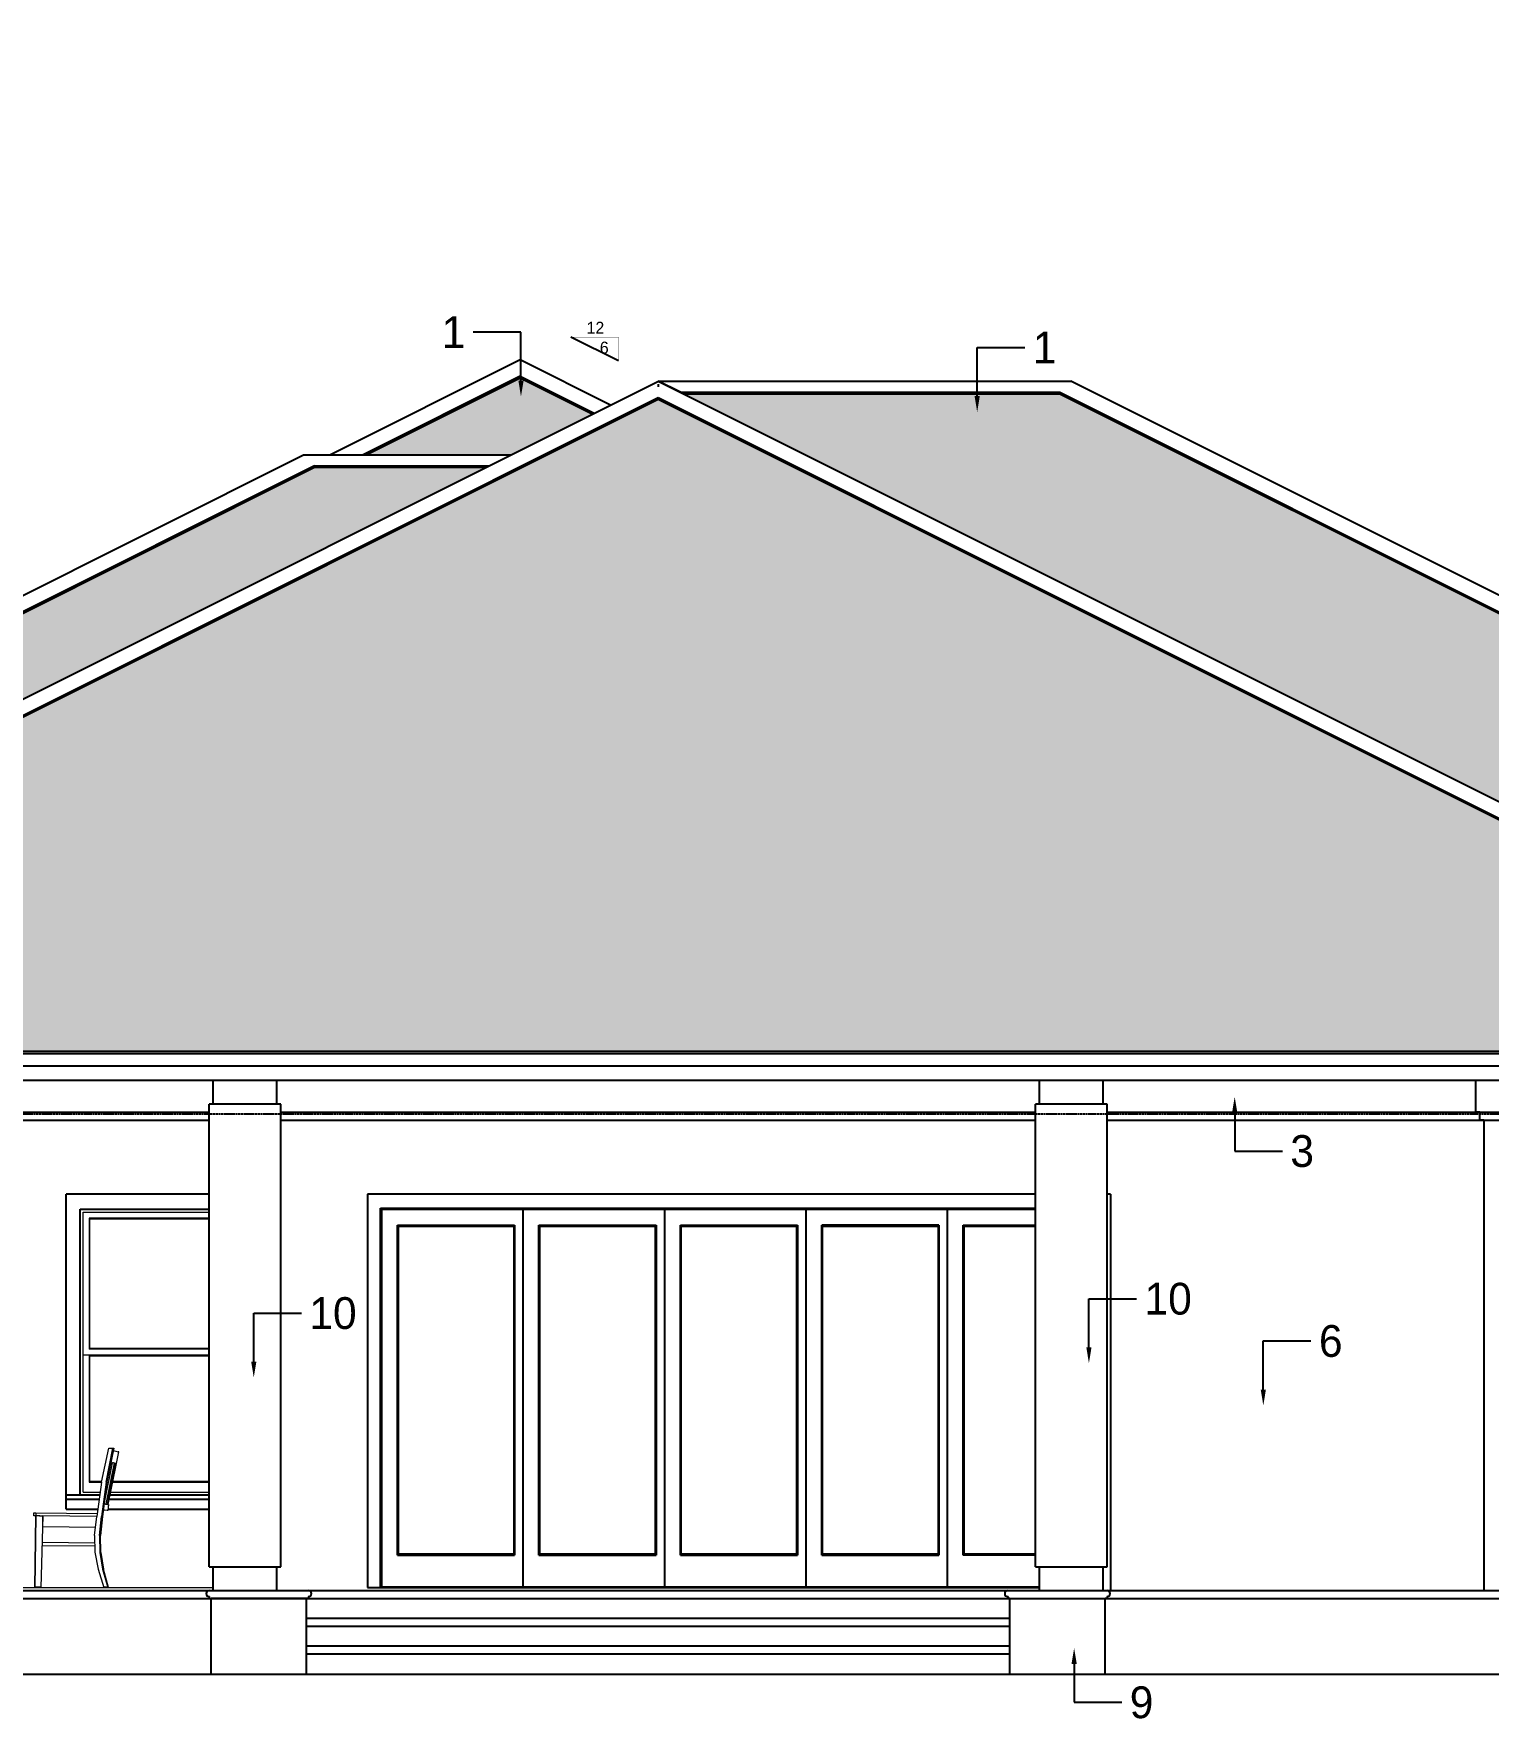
# Model space of a CAD drawing. Header units: inches. Extents: x 0 to 22102, y -19958 to 0.
# Drawn here: x 17818.9 to 18184.9, y -10329.5 to -9903.1 of the extents above; entities that cross this region are included whole.
import ezdxf
from ezdxf import colors
from ezdxf.entities.mleader import LeaderData, LeaderLine
from ezdxf.math import Vec2, Vec3

# ---------------------------------------------------------------- set-up
doc = ezdxf.new("R2010")
doc.units = ezdxf.units.IN
doc.header["$MEASUREMENT"] = 0
doc.linetypes.add('HIDDEN2', pattern=[0.1875, 0.125, -0.0625])
for name, color, linetype in [('2', 2, 'Continuous'), ('4', 4, 'Continuous'), ('6', 6, 'Continuous'), ('DOOR', 1, 'Continuous'), ('DOOR-INT', 2, 'Continuous'), ('KEY', 3, 'Continuous'), ('NOTES', 1, 'Continuous'), ('ROOF', 3, 'Continuous'), ('STAIR', 2, 'Continuous'), ('WINDOW GLASS', 4, 'Continuous')]:
    doc.layers.add(name, color=color, linetype=linetype)
doc.layers.add('windows', color=5, linetype='Continuous', lineweight=9)

msp = doc.modelspace()

# ---------------------------------------------------------------- hatches: boundary and pattern name
at = {"layer": 'STAIR'}
h = msp.add_hatch(dxfattribs=at)
h.set_pattern_fill('216', color=9, scale=30, pattern_type=2)
h.set_pattern_definition([(0, (0.9, 0), (7.5, 12), [13.2, -1.8]), (0, (0.9, 0.9), (7.5, 12), [13.2, -1.8]), (90, (14.1, 0), (-7.5, 12), [12, -12]), (90, (15.9, 0), (-7.5, 12), [12, -12])])
h.paths.add_polyline_path([(18062.5927, -9489.17411), (17994.57389, -9523.18352), (18130.35994, -9523.18352), (18130.33199, -9523.04376)])
h.paths.add_polyline_path([(17910.02557, -9556.04844), (17777.03492, -9622.54376), (17777.03492, -9622.57171), (18043.01621, -9622.57171), (18043.01621, -9622.54376)])
h.paths.add_polyline_path([(18141.81757, -9525.43534), (18141.38184, -9526.74253), (18138.38184, -9526.74253), (18138.38184, -9530.43352), (18129.83196, -9530.43352), (18129.73571, -9531.62054), (18129.14958, -9532.64998), (18128.15535, -9533.29403), (18126.97565, -9533.4517), (18125.8295, -9533.77241), (18124.85709, -9534.45864), (18124.17085, -9535.43106), (18123.85014, -9536.5772), (18123.69248, -9537.7569), (18123.04843, -9538.75114), (18122.01899, -9539.33726), (18120.83196, -9539.43352), (18120.83196, -9540.43352), (18119.83196, -9540.43352), (18119.83196, -9641.93796), (18247.32739, -9578.19025)])
h.paths.add_polyline_path([(18298.44866, -9603.75088), (18251.91133, -9580.48222), (18095.83991, -9658.51793), (18095.83991, -9658.54588), (18189.97669, -9658.54588), (18190.0326, -9658.51793), (18189.90837, -9658.02103)])
h.paths.add_polyline_path([(18303.0326, -9606.04285), (18198.08244, -9658.51793), (18198.08244, -9658.54588), (18407.98275, -9658.54588), (18407.98275, -9658.51793)])
h.paths.add_polyline_path([(17976.01109, -9995.08749), (17648.06797, -10159.05904), (17648.06797, -10159.087), (18303.9542, -10159.087), (18303.9542, -10159.05904)])
h.paths.add_polyline_path([(17932.50277, -10012.25771), (17889.49849, -10012.25771), (17595.89581, -10159.05904), (17595.89581, -10159.087), (17639.96222, -10159.087), (17640.01813, -10159.05904), (17639.8939, -10158.56214)])
h.paths.add_polyline_path([(17959.4368, -9998.79069), (17941.28587, -9989.71523), (17902.68551, -10009.01541), (17938.98737, -10009.01541)])
h.paths.add_polyline_path([(18077.16269, -9993.74233), (17982.48864, -9993.74233), (18312.12827, -10158.56214), (18312.00405, -10159.05904), (18312.05995, -10159.087), (18407.79613, -10159.087), (18407.79613, -10159.05904)])
h.paths.add_polyline_path([(19072.01302, -9493.20473), (18963.1809, -9493.20473), (18632.5545, -9658.51793), (18632.5545, -9658.54588), (18742.44875, -9658.54588), (18742.50465, -9658.51793), (18742.38043, -9658.02103)])
h.paths.add_polyline_path([(19078.50465, -9494.54285), (18750.5545, -9658.51793), (18750.5545, -9658.54588), (19406.45481, -9658.54588), (19406.45481, -9658.51793)])
h.paths.add_polyline_path([(19338.58266, -9489.17411), (19270.84336, -9523.04376), (19270.84336, -9523.07171), (19406.32196, -9523.07171), (19406.32196, -9523.04376)])
h.paths.add_polyline_path([(19342.63998, -9554.7068), (19208.00042, -9554.7068), (19343.73025, -9622.57171), (19478.3139, -9622.57171), (19478.3139, -9622.54376)])
h.paths.add_polyline_path([(19745.23693, -9579.14058), (19400.67541, -9579.14058), (19486.48797, -9622.04686), (19486.36375, -9622.54376), (19486.41965, -9622.57171), (19486.36375, -9622.68352), (19486.36375, -9623.24253), (19490.36375, -9623.24253), (19489.36375, -9626.24253), (19486.36375, -9626.24253), (19486.36375, -9629.93352), (19462.36375, -9629.93352), (19462.36375, -9636.80852), (19466.36375, -9636.80852), (19466.36375, -9638.80852), (19465.36375, -9638.80852), (19465.36375, -9644.80852), (19463.86375, -9644.80852), (19463.86375, -9648.80852), (19462.36375, -9648.80852), (19462.36375, -9654.80852), (19464.41373, -9654.80852), (19464.41373, -9658.54588), (19903.99164, -9658.54588), (19903.99164, -9658.51793)])
h.paths.add_polyline_path([(19415.3415, -10013.59935), (19283.17681, -10079.68169), (18785.63998, -10079.68169), (18734.51871, -10105.24233), (18710.51871, -10105.24233), (18602.88528, -10159.05904), (18602.88528, -10159.087), (19706.26089, -10159.087), (19706.26089, -10159.05904)])
h.paths.add_polyline_path([(19192.29425, -9989.71523), (19124.55495, -10023.58488), (19124.55495, -10023.61283), (19260.03355, -10023.61283), (19260.03355, -10023.58488)])
h.paths.add_polyline_path([(19322.87649, -10055.24791), (19244.08339, -10055.24791), (19244.08339, -10076.43939), (19280.49352, -10076.43939)], flags=17)
h.paths.add_polyline_path([(19567.69601, -9993.74585), (19455.0485, -9993.74585), (19419.92544, -10011.30738), (19714.43496, -10158.56214), (19714.31074, -10159.05904), (19714.36664, -10159.087), (19898.32241, -10159.087), (19898.32241, -10159.05904)])

# ---------------------------------------------------------------- linework, layer by layer
at = {"layer": '2', "linetype": 'HIDDEN2'}
for p, q in [((17528.03377, -10174.84963), (18462.28774, -10174.84963)), ((17528.03377, -10294.84963), (18462.28774, -10294.84963))]:
    msp.add_line(p, q, dxfattribs=at)
at = {"layer": '4'}
for p, q in [((18181.84597, -10174.4488), (18181.84597, -10166.4488)), ((17679.00405, -10174.4488), (17863.00405, -10174.4488)), ((17679.00405, -10176.4488), (17863.00405, -10176.4488)), ((17881.00405, -10174.4488), (18071.00405, -10174.4488)), ((17881.00405, -10176.4488), (18071.00405, -10176.4488)), ((18089.00405, -10174.4488), (18273.00405, -10174.4488)), ((18089.00405, -10176.4488), (18273.00405, -10176.4488)), ((18182.84597, -10174.4488), (18181.84597, -10174.4488)), ((18182.84597, -10176.4488), (18182.84597, -10174.4488)), ((18183.84597, -10176.4488), (18182.84597, -10176.4488)), ((17827.02172, -10274.34963), (17827.02172, -10195.09963)), ((17863.00405, -10195.09963), (17827.02172, -10195.09963)), ((17902.84597, -10195.09963), (17902.84597, -10294.09963)), ((18071.00405, -10195.09963), (17902.84597, -10195.09963)), ((18089.84597, -10195.09963), (18089.00405, -10195.09963)), ((18089.84597, -10195.09963), (18089.84597, -10294.84963)), ((17830.52172, -10270.84963), (17830.52172, -10198.84963)), ((17830.52172, -10198.84963), (17863.00405, -10198.84963)), ((17835.43451, -10270.84963), (17827.02172, -10270.84963)), ((17863.00405, -10270.84963), (17838.04625, -10270.84963)), ((17827.02172, -10271.84963), (17835.29425, -10271.84963)), ((17827.02172, -10274.34963), (17834.94359, -10274.34963)), ((17837.53111, -10274.34963), (17863.00405, -10274.34963)), ((17837.8463, -10271.84963), (17863.00405, -10271.84963)), ((17902.84597, -10294.09963), (18072.00405, -10294.09963))]:
    msp.add_line(p, q, dxfattribs=at)
at = {"layer": '6'}
for p, q in [((17864.00405, -10172.4488), (17864.00405, -10166.4488)), ((17880.00405, -10172.4488), (17880.00405, -10166.4488)), ((18072.00405, -10172.4488), (18072.00405, -10166.4488)), ((18088.00405, -10172.4488), (18088.00405, -10166.4488)), ((17881.00405, -10172.4488), (17863.00405, -10172.4488)), ((17863.00405, -10288.84963), (17863.00405, -10172.4488)), ((17881.00405, -10288.84963), (17881.00405, -10172.4488)), ((18089.00405, -10172.4488), (18071.00405, -10172.4488)), ((18071.00405, -10288.84963), (18071.00405, -10172.4488)), ((18089.00405, -10288.84963), (18089.00405, -10172.4488)), ((18183.84597, -10176.4488), (18183.84597, -10294.84963)), ((17863.00405, -10288.84963), (17881.00405, -10288.84963)), ((17864.00405, -10294.84963), (17864.00405, -10288.84963)), ((17880.00405, -10294.84963), (17880.00405, -10288.84963)), ((18071.00405, -10288.84963), (18089.00405, -10288.84963)), ((18072.00405, -10294.84963), (18072.00405, -10288.84963)), ((18088.00405, -10294.84963), (18088.00405, -10288.84963)), ((17662.00405, -10294.84963), (18290.00405, -10294.84963)), ((17862.9728, -10294.84963), (17888.00405, -10294.84963)), ((17862.9728, -10296.34963), (17862.9728, -10296.84963)), ((17888.00405, -10296.34963), (17888.00405, -10296.84963)), ((18064.00405, -10296.34963), (18064.00405, -10296.84963)), ((18089.0353, -10296.34963), (18089.0353, -10296.84963)), ((17662.00405, -10296.84963), (18290.00405, -10296.84963)), ((17862.9728, -10296.84963), (17863.4728, -10296.84963)), ((17863.4728, -10315.84963), (17863.4728, -10296.84963)), ((17887.50405, -10296.84963), (17863.4728, -10296.84963)), ((17887.50405, -10296.84963), (17888.00405, -10296.84963)), ((17887.50405, -10315.84963), (17887.50405, -10296.84963)), ((17888.00405, -10296.84963), (17887.50405, -10296.84963)), ((18064.50405, -10296.84963), (18064.00405, -10296.84963)), ((18064.00405, -10296.84963), (18064.50405, -10296.84963)), ((18064.50405, -10296.84963), (18088.5353, -10296.84963)), ((18064.50405, -10315.84963), (18064.50405, -10296.84963)), ((18088.5353, -10315.84963), (18088.5353, -10296.84963)), ((18089.0353, -10296.84963), (18088.5353, -10296.84963)), ((18064.50405, -10301.84963), (17887.50405, -10301.84963)), ((18064.50405, -10303.84963), (17887.50405, -10303.84963)), ((18064.50405, -10308.84963), (17887.50405, -10308.84963)), ((18064.50405, -10310.84963), (17887.50405, -10310.84963)), ((17664.00405, -10315.84963), (18288.00405, -10315.84963))]:
    msp.add_line(p, q, dxfattribs=at)
for centre, start, end in [((17862.9728, -10295.59963), 90, 270), ((17888.00405, -10295.59963), 270, 90), ((18064.00405, -10295.59963), 90, 270), ((18089.0353, -10295.59963), 270, 90)]:
    msp.add_arc(centre, 0.75, start, end, dxfattribs=at)
at = {"layer": 'DOOR', "color": 4, "linetype": 'Continuous', "lineweight": 18, "transparency": 33554687}
for p, q in [((17835.89957, -10267.534), (17837.77391, -10258.97463)), ((17837.04989, -10267.56508), (17838.76154, -10258.98533)), ((17838.95707, -10258.98745), (17837.24543, -10267.5672)), ((17837.77391, -10258.97463), (17838.76154, -10258.98533)), ((17838.76154, -10258.98533), (17838.95707, -10258.98745)), ((17838.82767, -10259.63608), (17839.51744, -10259.77808)), ((17839.51744, -10259.77808), (17840.09971, -10259.89794)), ((17839.69061, -10262.87978), (17840.29487, -10259.93811)), ((17840.29487, -10259.93811), (17840.09971, -10259.89794)), ((17836.5955, -10273.06716), (17838.67322, -10262.67035)), ((17839.05875, -10262.74971), (17836.98465, -10273.12622)), ((17839.34989, -10262.80964), (17837.27852, -10273.17082)), ((17837.4747, -10273.20059), (17839.54424, -10262.84965)), ((17837.57319, -10273.21553), (17839.64182, -10262.86974)), ((17838.24013, -10262.58119), (17838.91318, -10262.71975)), ((17838.81102, -10262.69872), (17838.67322, -10262.67035)), ((17839.49545, -10262.83961), (17838.91318, -10262.71975)), ((17839.49545, -10262.83961), (17839.54424, -10262.84965)), ((17839.64182, -10262.86974), (17839.54424, -10262.84965)), ((17839.65402, -10262.87225), (17839.69061, -10262.87978)), ((17839.69061, -10262.87978), (17839.66621, -10262.87476)), ((17835.89957, -10267.534), (17834.68206, -10276.21421)), ((17837.04989, -10267.56508), (17835.93138, -10276.24459)), ((17837.24543, -10267.5672), (17836.12692, -10276.24671)), ((17836.34535, -10274.55167), (17836.7158, -10274.60789)), ((17836.53779, -10273.05841), (17836.83771, -10273.10392)), ((17837.30354, -10274.69708), (17836.7158, -10274.60789)), ((17836.98465, -10273.12622), (17836.83771, -10273.10392)), ((17836.98465, -10273.12622), (17837.42545, -10273.19311)), ((17837.50052, -10274.72697), (17837.30354, -10274.69708)), ((17837.42545, -10273.19311), (17837.62244, -10273.22301)), ((17837.62244, -10273.22301), (17837.50052, -10274.72697)), ((17818.87853, -10276.04301), (17818.88664, -10275.29225)), ((17819.37632, -10276.0484), (17818.87853, -10276.04301)), ((17818.88664, -10275.29225), (17819.38443, -10275.29764)), ((17819.31525, -10276.04774), (17819.0658, -10294.06642)), ((17819.37632, -10276.0484), (17819.11814, -10294.06699)), ((17819.38443, -10275.29764), (17819.37632, -10276.0484)), ((17820.33761, -10276.05882), (17819.37632, -10276.0484)), ((17819.38443, -10275.29764), (17834.78722, -10275.4645)), ((17820.25073, -10276.05788), (17821.12515, -10276.06735)), ((17821.12515, -10276.06735), (17820.61714, -10294.08323)), ((17821.08504, -10278.83318), (17821.12515, -10276.06735)), ((17834.35983, -10278.97698), (17821.08504, -10278.83318)), ((17834.68206, -10276.21421), (17821.12515, -10276.06735)), ((17834.12863, -10280.95927), (17834.68206, -10276.21421)), ((17835.41143, -10280.97749), (17835.93138, -10276.24459)), ((17836.12692, -10276.24671), (17835.60697, -10280.97961)), ((17834.2002, -10283.63557), (17820.91421, -10283.54824)), ((17820.93908, -10282.66593), (17834.17961, -10282.86578)), ((17834.12863, -10280.95927), (17834.24259, -10285.2208)), ((17835.41143, -10280.97749), (17835.49256, -10285.22519)), ((17835.6881, -10285.2273), (17835.60697, -10280.97961)), ((17834.24259, -10285.2208), (17835.02324, -10289.44714)), ((17835.49256, -10285.22519), (17836.17438, -10289.44578)), ((17835.6881, -10285.2273), (17836.36991, -10289.4479)), ((17835.02324, -10289.44714), (17836.46595, -10294.08681)), ((17836.17438, -10289.44578), (17837.45358, -10294.09751)), ((17837.64911, -10294.09963), (17836.36991, -10289.4479)), ((17678.00405, -10294.09963), (17864.00405, -10294.09963))]:
    msp.add_line(p, q, dxfattribs=at)
at = {"layer": 'DOOR', "color": 4, "linetype": 'Continuous', "lineweight": 25, "transparency": 33554687}
for p, q in [((17819.11814, -10294.06699), (17819.0658, -10294.06642)), ((17820.61714, -10294.08323), (17819.11814, -10294.06699)), ((17837.45358, -10294.09751), (17836.46595, -10294.08681)), ((17837.62467, -10294.09937), (17837.45358, -10294.09751))]:
    msp.add_line(p, q, dxfattribs=at)
at = {"layer": 'DOOR', "color": 4, "linetype": 'Continuous', "lineweight": 9, "transparency": 33554687}
for p, q in [((18036.76995, -10293.91213), (18036.8262, -10293.98713)), ((18036.83745, -10294.00213), (18036.84307, -10294.00963)), ((18036.85432, -10294.02463), (18036.91057, -10294.09963)), ((18038.09182, -10294.02463), (18038.03557, -10294.09963)), ((18038.1087, -10294.00213), (18038.10307, -10294.00963)), ((18038.1762, -10293.91213), (18038.11995, -10293.98713))]:
    msp.add_line(p, q, dxfattribs=at)
at = {"layer": 'DOOR-INT'}
for p, q in [((17906.09597, -10294.09963), (17906.09597, -10198.59963)), ((17906.09597, -10198.59963), (18071.00405, -10198.59963)), ((17906.34597, -10198.84963), (17906.34597, -10294.09963)), ((17906.34597, -10198.84963), (18071.00405, -10198.84963)), ((17906.40847, -10198.91213), (17906.40847, -10293.91213)), ((18071.00405, -10198.91213), (17906.40847, -10198.91213)), ((17942.00847, -10293.91213), (17942.00847, -10198.91213)), ((17977.60847, -10198.91213), (17977.60847, -10293.91213)), ((17995.22991, -10198.91213), (17995.22991, -10198.84963)), ((17998.72307, -10198.91213), (17998.72307, -10198.84963)), ((18001.22307, -10198.91213), (18001.22307, -10198.84963)), ((18001.47307, -10198.91213), (18001.47307, -10198.84963)), ((18013.20847, -10198.91213), (18013.20847, -10293.91213)), ((18037.44495, -10198.88713), (18037.4262, -10198.91213)), ((18037.45057, -10198.87963), (18037.4487, -10198.88213)), ((18037.47307, -10198.84963), (18037.45432, -10198.87463)), ((18037.47307, -10198.84963), (18037.49182, -10198.87463)), ((18037.49557, -10198.87963), (18037.49745, -10198.88213)), ((18037.5012, -10198.88713), (18037.51995, -10198.91213)), ((18048.80847, -10293.91213), (18048.80847, -10198.91213)), ((17910.40847, -10202.91213), (17939.88347, -10202.91213)), ((17910.40847, -10202.91213), (17910.62472, -10203.12838)), ((17910.40847, -10285.91213), (17910.40847, -10202.91213)), ((17910.62472, -10285.69588), (17910.62472, -10203.12838)), ((17910.62472, -10203.12838), (17939.66722, -10203.12838)), ((17939.66722, -10203.12838), (17939.88347, -10202.91213)), ((17939.66722, -10203.12838), (17939.66722, -10285.69588)), ((17939.88347, -10202.91213), (17939.88347, -10285.91213)), ((17946.22472, -10203.12838), (17946.00847, -10202.91213)), ((17946.00847, -10202.91213), (17975.48347, -10202.91213)), ((17946.00847, -10285.91213), (17946.00847, -10202.91213)), ((17946.22472, -10285.69588), (17946.22472, -10203.12838)), ((17946.22472, -10203.12838), (17975.26722, -10203.12838)), ((17975.26722, -10203.12838), (17975.48347, -10202.91213)), ((17975.26722, -10203.12838), (17975.26722, -10285.69588)), ((17975.48347, -10202.91213), (17975.48347, -10285.91213)), ((17981.60847, -10285.91213), (17981.60847, -10202.91213)), ((17981.60847, -10202.91213), (18011.08347, -10202.91213)), ((17981.60847, -10202.91213), (17981.82472, -10203.12838)), ((17981.82472, -10285.69588), (17981.82472, -10203.12838)), ((17981.82472, -10203.12838), (18010.86722, -10203.12838)), ((18010.86722, -10203.12838), (18011.08347, -10202.91213)), ((18010.86722, -10203.12838), (18010.86722, -10285.69588)), ((18011.08347, -10202.91213), (18011.08347, -10285.91213)), ((18046.68347, -10202.91213), (18017.20847, -10202.91213)), ((18017.42472, -10203.12838), (18017.20847, -10202.91213)), ((18017.20847, -10285.91213), (18017.20847, -10202.91213)), ((18017.42472, -10203.12838), (18046.46722, -10203.12838)), ((18017.42472, -10285.69588), (18017.42472, -10203.12838)), ((18046.46722, -10203.12838), (18046.68347, -10202.91213)), ((18046.46722, -10203.12838), (18046.46722, -10285.69588)), ((18046.68347, -10202.91213), (18046.68347, -10285.91213)), ((18053.02472, -10203.12838), (18052.80847, -10202.91213)), ((18052.80847, -10202.91213), (18071.00405, -10202.91213)), ((18052.80847, -10285.91213), (18052.80847, -10202.91213)), ((18053.02472, -10203.12838), (18071.00405, -10203.12838)), ((18053.02472, -10285.69588), (18053.02472, -10203.12838)), ((17910.40847, -10285.91213), (17939.88347, -10285.91213)), ((17939.66722, -10285.69588), (17910.62472, -10285.69588)), ((17939.88347, -10285.91213), (17939.66722, -10285.69588)), ((17946.00847, -10285.91213), (17946.22472, -10285.69588)), ((17946.00847, -10285.91213), (17975.48347, -10285.91213)), ((17975.26722, -10285.69588), (17946.22472, -10285.69588)), ((17975.26722, -10285.69588), (17975.48347, -10285.91213)), ((17981.82472, -10285.69588), (17981.60847, -10285.91213)), ((17981.60847, -10285.91213), (18011.08347, -10285.91213)), ((18010.86722, -10285.69588), (17981.82472, -10285.69588)), ((18010.86722, -10285.69588), (18011.08347, -10285.91213)), ((18017.42472, -10285.69588), (18017.20847, -10285.91213)), ((18017.20847, -10285.91213), (18046.68347, -10285.91213)), ((18046.46722, -10285.69588), (18017.42472, -10285.69588)), ((18046.68347, -10285.91213), (18046.46722, -10285.69588)), ((18052.80847, -10285.91213), (18053.02472, -10285.69588)), ((18071.00405, -10285.91213), (18052.80847, -10285.91213)), ((18071.00405, -10285.69588), (18053.02472, -10285.69588)), ((17906.40847, -10293.91213), (18072.00405, -10293.91213))]:
    msp.add_line(p, q, dxfattribs=at)
at = {"layer": 'NOTES', "color": 5}
msp.add_line((17966.0426, -9985.40438), (17954.0426, -9979.40438), dxfattribs=at)
at = {"layer": 'NOTES', "color": 5, "const_width": 0.125}
msp.add_lwpolyline([(17966.0426, -9985.40438), (17966.0426, -9979.40438), (17954.0426, -9979.40438)], dxfattribs=at)
at = {"layer": 'ROOF', "transparency": 33554687}
for p, q in [((17941.28587, -9985.13129), (17893.51763, -10009.01541)), ((17964.02074, -9996.49872), (17941.28587, -9985.13129)), ((17941.28587, -9989.26801), (17901.79108, -10009.01541)), ((17941.28587, -9989.71523), (17941.28587, -9989.26801)), ((17941.28587, -9989.26801), (17959.88401, -9998.56708)), ((17639.8939, -10158.56214), (17975.93655, -9990.54081)), ((17941.28587, -9989.71523), (17902.68551, -10009.01541)), ((17959.4368, -9998.79069), (17941.28587, -9989.71523)), ((17975.93655, -9990.54081), (17976.01109, -9990.55437)), ((17975.97382, -9990.52218), (17975.95518, -9990.5315)), ((17976.01109, -9990.50355), (17975.97615, -9990.52102)), ((17976.01109, -9990.50355), (18312.12827, -10158.56214)), ((17976.01109, -9990.55437), (17976.08562, -9990.54081)), ((17976.01109, -9991.28617), (17976.01109, -9991.95699)), ((17976.01813, -9990.50003), (18079.95777, -9990.50003)), ((17981.6083, -9993.29511), (17976.01813, -9990.50003)), ((17981.6083, -9993.29511), (18077.16269, -9993.29511)), ((18077.16269, -9993.74233), (17982.48864, -9993.74233)), ((18077.16269, -9993.29511), (18407.69674, -10158.56214)), ((18077.16269, -9993.29511), (18077.16269, -9993.74233)), ((18407.79613, -10159.05904), (18077.16269, -9993.74233)), ((18415.9702, -10158.56214), (18079.92051, -9990.5373)), ((17976.01109, -9995.08749), (17648.06797, -10159.05904)), ((17648.16735, -10158.56214), (17976.01109, -9994.64027)), ((17976.01109, -9994.64027), (18303.85482, -10158.56214)), ((17976.01109, -9995.08749), (17976.01109, -9994.64027)), ((18303.9542, -10159.05904), (17976.01109, -9995.08749)), ((17587.72174, -10158.56214), (17886.74067, -10009.05268)), ((17886.70341, -10009.01541), (17938.87556, -10009.01541)), ((17938.87556, -10009.01541), (17938.82765, -10009.09527)), ((17889.49849, -10012.25771), (17595.89581, -10159.05904)), ((17889.49849, -10011.81049), (17595.9952, -10158.56214)), ((17889.49849, -10011.81049), (17889.49849, -10012.25771)), ((17889.49849, -10011.81049), (17933.3972, -10011.81049)), ((17932.50277, -10012.25771), (17889.49849, -10012.25771)), ((18415.84597, -10159.1988), (17640.01813, -10159.1988)), ((17640.02511, -10159.087), (18312.05995, -10159.087)), ((18415.84597, -10166.4488), (17587.84597, -10166.4488))]:
    msp.add_line(p, q, dxfattribs=at)
at = {"layer": 'WINDOW GLASS', "linetype": 'ByBlock'}
for p, q in [((18419.84597, -10159.75782), (17583.84597, -10159.75782)), ((17584.84597, -10162.75782), (18418.84597, -10162.75782))]:
    msp.add_line(p, q, dxfattribs=at)
at = {"layer": 'WINDOW GLASS', "color": 6}
for p, q in [((17864.00405, -10294.84963), (17880.00405, -10294.84963)), ((17866.00405, -10294.84963), (17878.00405, -10294.84963))]:
    msp.add_line(p, q, dxfattribs=at)
at = {"layer": 'windows'}
for p, q in [((17831.27172, -10270.09963), (17831.27172, -10199.59963)), ((17831.27172, -10199.59963), (17863.00405, -10199.59963)), ((17832.77172, -10201.09963), (17832.77172, -10234.09963)), ((17832.77172, -10201.09963), (17832.95922, -10201.28713)), ((17863.00405, -10201.09963), (17832.77172, -10201.09963)), ((17832.95922, -10233.91213), (17832.95922, -10201.28713)), ((17832.95922, -10201.28713), (17863.00405, -10201.28713)), ((17863.00405, -10235.59963), (17831.27172, -10235.59963)), ((17832.77172, -10234.09963), (17832.95922, -10233.91213)), ((17863.00405, -10234.09963), (17832.77172, -10234.09963)), ((17832.95922, -10235.78713), (17832.77172, -10235.59963)), ((17832.77172, -10235.59963), (17832.77172, -10267.59963)), ((17863.00405, -10233.91213), (17832.95922, -10233.91213)), ((17832.95922, -10235.78713), (17863.00405, -10235.78713)), ((17832.95922, -10267.41213), (17832.95922, -10235.78713)), ((17831.27172, -10270.09963), (17835.53971, -10270.09963)), ((17832.95922, -10267.41213), (17832.77172, -10267.59963)), ((17832.77172, -10267.59963), (17835.89036, -10267.59963)), ((17835.92626, -10267.41213), (17832.95922, -10267.41213)), ((17838.19621, -10270.09963), (17863.00405, -10270.09963)), ((17838.69608, -10267.59963), (17863.00405, -10267.59963)), ((17863.00405, -10267.41213), (17838.73358, -10267.41213))]:
    msp.add_line(p, q, dxfattribs=at)

# ---------------------------------------------------------------- texts
at = {"layer": 'NOTES', "insert": (17957.98708, -9975.5555), "char_height": 3, "attachment_point": 1}
msp.add_mtext_dynamic_manual_height_columns('12\\P\\pxsm1;{\\Ftxt|c129;   6}', width=12.9381013, gutter_width=1, heights=[0], dxfattribs=at)

# ---------------------------------------------------------------- leaders
at = {"layer": 'KEY'}
ml = msp.add_multileader_mtext('Standard', dxfattribs=at)
ml.set_content('1', color=256)
ml.set_leader_properties()
ml.build(insert=Vec2(0, 0))
ml.multileader.update_dxf_attribs({"has_text_frame": 1, "text_left_attachment_type": 2, "text_right_attachment_type": 2, "dogleg_length": 12})
ctx = ml.context
ctx.base_point, ctx.char_height, ctx.plane_origin = Vec3(17922.81945, -9978.14509), 8, Vec3(17941.48611, -9990.36448)
ctx.left_attachment, ctx.right_attachment, ctx.text_align_type = 2, 2, 2
notes = []
notes.append((ctx, [(0, (1, 1, 0), (17941.48611, -9978.14509), (-1, 0), 12, [(0, [(17941.48611, -9994.36448)], 0, [])])]))
ctx.mtext.insert, ctx.mtext.alignment, ctx.mtext.flow_direction = Vec3(17927.48611, -9974.14509), 3, 5
ml = msp.add_multileader_mtext('Standard', dxfattribs=at)
ml.set_content('1', color=256)
ml.set_leader_properties()
ml.build(insert=Vec2(0, 0))
ml.multileader.update_dxf_attribs({"has_text_frame": 1, "text_left_attachment_type": 2, "text_right_attachment_type": 2, "dogleg_length": 12})
ctx = ml.context
ctx.base_point, ctx.char_height, ctx.plane_origin = Vec3(18068.32135, -9982.02364), 8, Vec3(18056.32135, -9994.24303)
ctx.left_attachment, ctx.right_attachment = 2, 2
notes.append((ctx, [(0, (1, 1, 0), (18056.32135, -9982.02364), (1, 0), 12, [(0, [(18056.32135, -9998.24303)], 0, [])])]))
ctx.mtext.insert, ctx.mtext.flow_direction = Vec3(18070.32135, -9978.02364), 5
ml = msp.add_multileader_mtext('Standard', dxfattribs=at)
ml.set_content('{\\Ftxt|c129;3}', color=256)
ml.set_leader_properties()
ml.build(insert=Vec2(0, 0))
ml.multileader.update_dxf_attribs({"has_text_frame": 1, "text_left_attachment_type": 2, "text_right_attachment_type": 2, "dogleg_length": 12})
ctx = ml.context
ctx.base_point, ctx.char_height, ctx.plane_origin = Vec3(18133.14672, -10184.23031), 8, Vec3(18121.14672, -10196.4497)
ctx.left_attachment, ctx.right_attachment = 2, 2
notes.append((ctx, [(0, (1, 1, 0), (18121.14672, -10184.23031), (1, 0), 12, [(0, [(18121.14672, -10170.58206)], 0, [])])]))
ctx.mtext.insert, ctx.mtext.flow_direction = Vec3(18135.14672, -10180.23031), 5
ml = msp.add_multileader_mtext('Standard', dxfattribs=at)
ml.set_content('{\\Ftxt|c129;10}', color=256)
ml.set_leader_properties()
ml.build(insert=Vec2(0, 0))
ml.multileader.update_dxf_attribs({"has_text_frame": 1, "text_left_attachment_type": 2, "text_right_attachment_type": 2, "dogleg_length": 12})
ctx = ml.context
ctx.base_point, ctx.char_height, ctx.plane_origin = Vec3(18096.45013, -10221.3949), 8, Vec3(18084.45013, -10233.61429)
ctx.left_attachment, ctx.right_attachment = 2, 2
notes.append((ctx, [(0, (1, 1, 0), (18084.45013, -10221.3949), (1, 0), 12, [(0, [(18084.45013, -10237.61429)], 0, [])])]))
ctx.mtext.insert, ctx.mtext.flow_direction = Vec3(18098.45013, -10217.3949), 5
ml = msp.add_multileader_mtext('Standard', dxfattribs=at)
ml.set_content('{\\Ftxt|c129;10}', color=256)
ml.set_leader_properties()
ml.build(insert=Vec2(0, 0))
ml.multileader.update_dxf_attribs({"has_text_frame": 1, "text_left_attachment_type": 2, "text_right_attachment_type": 2, "dogleg_length": 12})
ctx = ml.context
ctx.base_point, ctx.char_height, ctx.plane_origin = Vec3(17886.2204, -10225.0104), 8, Vec3(17874.2204, -10237.2298)
ctx.left_attachment, ctx.right_attachment = 2, 2
notes.append((ctx, [(0, (1, 1, 0), (17874.2204, -10225.0104), (1, 0), 12, [(0, [(17874.2204, -10241.2298)], 0, [])])]))
ctx.mtext.insert, ctx.mtext.flow_direction = Vec3(17888.2204, -10221.0104), 5
ml = msp.add_multileader_mtext('Standard', dxfattribs=at)
ml.set_content('{\\Ftxt|c129;6}', color=256)
ml.set_leader_properties()
ml.build(insert=Vec2(0, 0))
ml.multileader.update_dxf_attribs({"has_text_frame": 1, "text_left_attachment_type": 2, "text_right_attachment_type": 2, "dogleg_length": 12})
ctx = ml.context
ctx.base_point, ctx.char_height, ctx.plane_origin = Vec3(18140.34864, -10232.0353), 8, Vec3(18128.34864, -10244.25469)
ctx.left_attachment, ctx.right_attachment = 2, 2
notes.append((ctx, [(0, (1, 1, 0), (18128.34864, -10232.0353), (1, 0), 12, [(0, [(18128.34864, -10248.25469)], 0, [])])]))
ctx.mtext.insert, ctx.mtext.flow_direction = Vec3(18142.34864, -10228.0353), 5
ml = msp.add_multileader_mtext('Standard', dxfattribs=at)
ml.set_content('{\\Ftxt|c129;9}', color=256)
ml.set_leader_properties()
ml.build(insert=Vec2(0, 0))
ml.multileader.update_dxf_attribs({"has_text_frame": 1, "text_left_attachment_type": 2, "text_right_attachment_type": 2, "dogleg_length": 12})
ctx = ml.context
ctx.base_point, ctx.char_height, ctx.plane_origin = Vec3(18092.72588, -10322.96052), 8, Vec3(18080.72588, -10335.17991)
ctx.left_attachment, ctx.right_attachment = 2, 2
notes.append((ctx, [(0, (1, 1, 0), (18080.72588, -10322.96052), (1, 0), 12, [(0, [(18080.72588, -10309.31226)], 0, [])])]))
ctx.mtext.insert, ctx.mtext.flow_direction = Vec3(18094.72588, -10318.96052), 5
for ctx, leaders in notes:
    for number, flags, end, landing, length, lines in leaders:
        leader = LeaderData()
        leader.index, (leader.has_last_leader_line, leader.has_dogleg_vector, leader.attachment_direction) = number, flags
        leader.last_leader_point, leader.dogleg_vector, leader.dogleg_length = Vec3(end), Vec3(landing), length
        for number, points, colour, breaks in lines:
            line = LeaderLine()
            line.index, line.vertices, line.color, line.breaks = number, Vec3.list(points), colors.encode_raw_color(colour), breaks
            leader.lines.append(line)
        ctx.leaders.append(leader)

doc.saveas('drawing.dxf')
